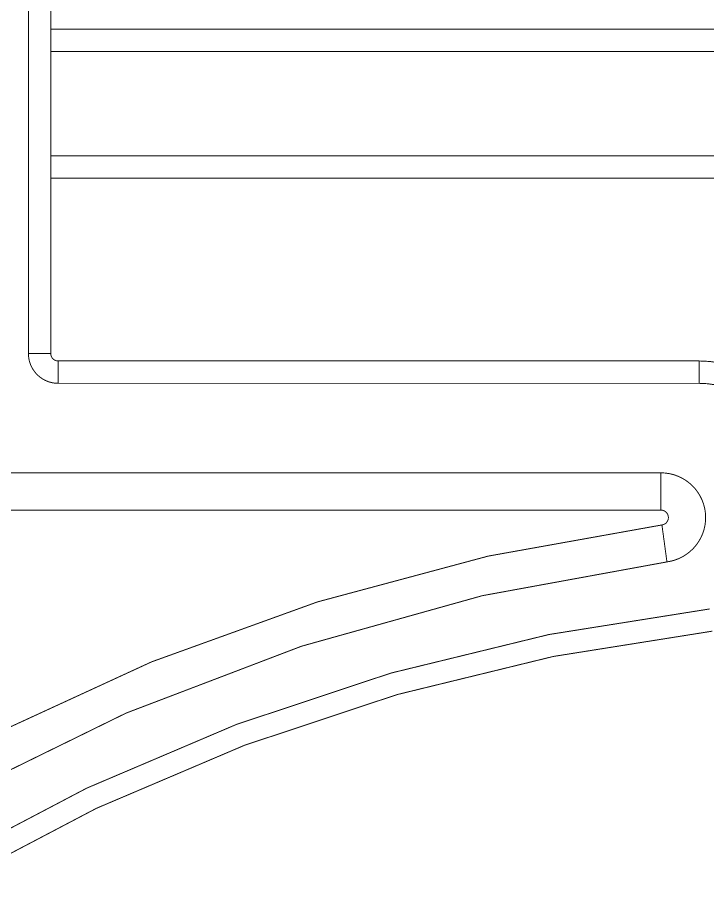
# Model space of a CAD drawing. Header units: inches. Extents: x 0 to 35.2, y -0.7 to 15.9.
# Drawn here: x 31.3089 to 31.6735, y 4.7767 to 5.2341 of the extents above; entities that cross this region are included whole.
import ezdxf

# ---------------------------------------------------------------- set-up
doc = ezdxf.new("R2010")
doc.units = ezdxf.units.IN
doc.header["$MEASUREMENT"] = 0
doc.layers.add('Dimensions', color=6, linetype='Continuous')

msp = doc.modelspace()

# ---------------------------------------------------------------- linework, layer by layer
at = {"layer": 'Dimensions'}
for points in [[(31.31473, 5.05664, 0.0005, 0.0005, 0), (31.31473, 5.61569, 0.0005, 0.0005, 0)], [(31.32654, 5.05664, 0.0005, 0.0005, 0), (31.32654, 5.61569, 0.0005, 0.0005, 0)], [(31.32654, 5.2279, 0.0005, 0.0005, 0), (31.94072, 5.2279, 0.0005, 0.0005, 0)], [(31.32654, 5.21608, 0.0005, 0.0005, 0), (31.94072, 5.21608, 0.0005, 0.0005, 0)], [(31.32654, 5.16097, 0.0005, 0.0005, 0), (32.54263, 5.16097, 0.0005, 0.0005, 0)], [(31.32654, 5.14915, 0.0005, 0.0005, 0), (32.54, 5.14915, 0.0005, 0.0005, 0)], [(31.31473, 5.05664, 0.0005, 0.0005, 0), (31.32654, 5.05664, 0.0005, 0.0005, 0)], [(31.33048, 5.04089, 0.0005, 0.0005, -0.414214), (31.31473, 5.05664, 0.0005, 0.0005, 0)], [(31.33048, 5.0527, 0.0005, 0.0005, -0.414214), (31.32654, 5.05664, 0.0005, 0.0005, 0)], [(31.33048, 5.04089, 0.0005, 0.0005, 0), (31.33048, 5.0527, 0.0005, 0.0005, 0)], [(31.33048, 5.0527, 0.0005, 0.0005, 0), (31.66906, 5.0527, 0.0005, 0.0005, 0)], [(31.66906, 5.04089, 0.0005, 0.0005, 0), (31.66906, 5.0527, 0.0005, 0.0005, 0)], [(31.66906, 5.0527, 0.0005, 0.0005, -0.414214), (31.72812, 4.99364, 0.0005, 0.0005, 0)], [(31.33048, 5.04089, 0.0005, 0.0005, 0), (31.66906, 5.04089, 0.0005, 0.0005, 0)], [(31.66906, 5.04089, 0.0005, 0.0005, -0.414214), (31.71631, 4.99364, 0.0005, 0.0005, 0)], [(31.23148, 4.99364, 0.0005, 0.0005, 0), (31.64881, 4.99364, 0.0005, 0.0005, 0)], [(31.64881, 4.97396, 0.0005, 0.0005, 0), (31.64881, 4.99364, 0.0005, 0.0005, 0)], [(31.64881, 4.99364, 0.0005, 0.0005, -0.934639), (31.65199, 4.94661, 0.0005, 0.0005, 0)], [(31.19761, 4.97396, 0.0005, 0.0005, 0), (31.64881, 4.97396, 0.0005, 0.0005, 0)], [(31.64881, 4.97396, 0.0005, 0.0005, -0.934639), (31.64934, 4.96612, 0.0005, 0.0005, 0)], [(31.29505, 4.85484, 0.0005, 0.0005, -0.084831), (31.64934, 4.96612, 0.0005, 0.0005, 0)], [(31.64934, 4.96612, 0.0005, 0.0005, 0), (31.65199, 4.94661, 0.0005, 0.0005, 0)], [(31.27734, 4.82317, 0.0005, 0.0005, -0.09186), (31.65199, 4.94661, 0.0005, 0.0005, 0)], [(31.26947, 4.7872, 0.0005, 0.0005, -0.1022), (31.67458, 4.92178, 0.0005, 0.0005, 0)], [(31.27539, 4.77698, 0.0005, 0.0005, -0.1022), (31.67596, 4.91005, 0.0005, 0.0005, 0)]]:
    msp.add_lwpolyline(points, format="xyseb", dxfattribs=at)
for points in [[(31.32642, 5.2279, 0.00025, 0.00025, 1), (31.32667, 5.2279, 0.00025, 0.00025, 1)], [(31.32642, 5.21608, 0.00025, 0.00025, 1), (31.32667, 5.21608, 0.00025, 0.00025, 1)], [(31.32642, 5.16097, 0.00025, 0.00025, 1), (31.32667, 5.16097, 0.00025, 0.00025, 1)], [(31.32642, 5.14915, 0.00025, 0.00025, 1), (31.32667, 5.14915, 0.00025, 0.00025, 1)], [(31.31461, 5.05664, 0.00025, 0.00025, 1), (31.31486, 5.05664, 0.00025, 0.00025, 1)], [(31.31461, 5.05664, 0.00025, 0.00025, 1), (31.31486, 5.05664, 0.00025, 0.00025, 1)], [(31.31461, 5.05664, 0.00025, 0.00025, 1), (31.31486, 5.05664, 0.00025, 0.00025, 1)], [(31.32642, 5.05664, 0.00025, 0.00025, 1), (31.32667, 5.05664, 0.00025, 0.00025, 1)], [(31.32642, 5.05664, 0.00025, 0.00025, 1), (31.32667, 5.05664, 0.00025, 0.00025, 1)], [(31.32642, 5.05664, 0.00025, 0.00025, 1), (31.32667, 5.05664, 0.00025, 0.00025, 1)], [(31.33035, 5.0527, 0.00025, 0.00025, 1), (31.3306, 5.0527, 0.00025, 0.00025, 1)], [(31.33035, 5.0527, 0.00025, 0.00025, 1), (31.3306, 5.0527, 0.00025, 0.00025, 1)], [(31.33035, 5.0527, 0.00025, 0.00025, 1), (31.3306, 5.0527, 0.00025, 0.00025, 1)], [(31.66894, 5.0527, 0.00025, 0.00025, 1), (31.66919, 5.0527, 0.00025, 0.00025, 1)], [(31.66894, 5.0527, 0.00025, 0.00025, 1), (31.66919, 5.0527, 0.00025, 0.00025, 1)], [(31.66894, 5.0527, 0.00025, 0.00025, 1), (31.66919, 5.0527, 0.00025, 0.00025, 1)], [(31.33035, 5.04089, 0.00025, 0.00025, 1), (31.3306, 5.04089, 0.00025, 0.00025, 1)], [(31.33035, 5.04089, 0.00025, 0.00025, 1), (31.3306, 5.04089, 0.00025, 0.00025, 1)], [(31.33035, 5.04089, 0.00025, 0.00025, 1), (31.3306, 5.04089, 0.00025, 0.00025, 1)], [(31.66894, 5.04089, 0.00025, 0.00025, 1), (31.66919, 5.04089, 0.00025, 0.00025, 1)], [(31.66894, 5.04089, 0.00025, 0.00025, 1), (31.66919, 5.04089, 0.00025, 0.00025, 1)], [(31.66894, 5.04089, 0.00025, 0.00025, 1), (31.66919, 5.04089, 0.00025, 0.00025, 1)], [(31.64868, 4.99364, 0.00025, 0.00025, 1), (31.64893, 4.99364, 0.00025, 0.00025, 1)], [(31.64868, 4.99364, 0.00025, 0.00025, 1), (31.64893, 4.99364, 0.00025, 0.00025, 1)], [(31.64868, 4.99364, 0.00025, 0.00025, 1), (31.64893, 4.99364, 0.00025, 0.00025, 1)], [(31.64868, 4.97396, 0.00025, 0.00025, 1), (31.64893, 4.97396, 0.00025, 0.00025, 1)], [(31.64868, 4.97396, 0.00025, 0.00025, 1), (31.64893, 4.97396, 0.00025, 0.00025, 1)], [(31.64868, 4.97396, 0.00025, 0.00025, 1), (31.64893, 4.97396, 0.00025, 0.00025, 1)], [(31.64921, 4.96612, 0.00025, 0.00025, 1), (31.64946, 4.96612, 0.00025, 0.00025, 1)], [(31.64921, 4.96612, 0.00025, 0.00025, 1), (31.64946, 4.96612, 0.00025, 0.00025, 1)], [(31.64921, 4.96612, 0.00025, 0.00025, 1), (31.64946, 4.96612, 0.00025, 0.00025, 1)], [(31.65186, 4.94661, 0.00025, 0.00025, 1), (31.65211, 4.94661, 0.00025, 0.00025, 1)], [(31.65186, 4.94661, 0.00025, 0.00025, 1), (31.65211, 4.94661, 0.00025, 0.00025, 1)], [(31.65186, 4.94661, 0.00025, 0.00025, 1), (31.65211, 4.94661, 0.00025, 0.00025, 1)]]:
    msp.add_lwpolyline(points, format="xyseb", close=True, dxfattribs=at)

doc.saveas('drawing.dxf')
